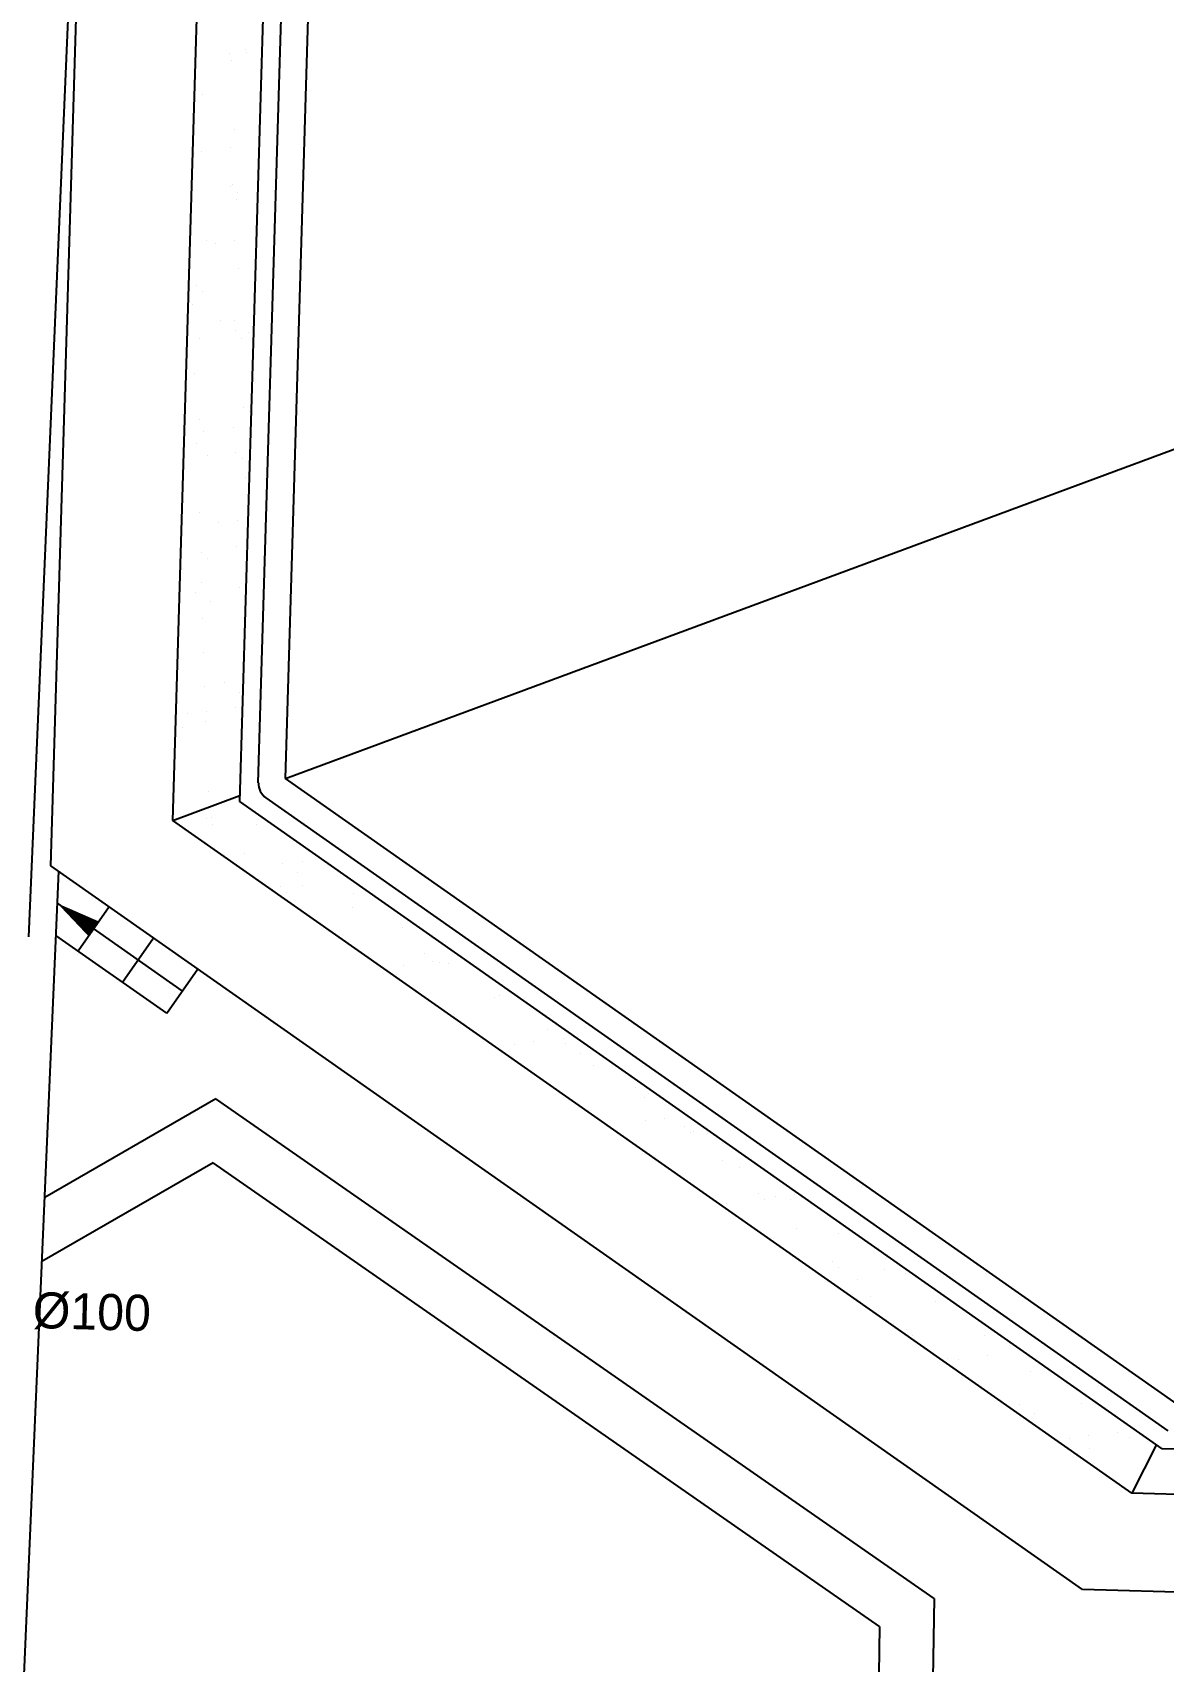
# Model space of a CAD drawing. Extents: x 1037 to 14540, y 1034 to 18285.
# Drawn here: x 6779 to 7406, y 2318 to 3221 of the extents above; entities that cross this region are included whole.
import ezdxf

# ---------------------------------------------------------------- set-up
doc = ezdxf.new("R2010")
doc.units = 0
doc.header["$LTSCALE"] = 100
doc.header["$MEASUREMENT"] = 0
doc.layers.get('0').update_dxf_attribs({"color": 240, "linetype": 'CONTINUOUS'})
for name, color, linetype in [('proiezioni', 252, 'CONTINUOUS'), ('retini copertura', 32, 'CONTINUOUS'), ('testi di progetto', 7, 'CONTINUOUS')]:
    doc.layers.add(name, color=color, linetype=linetype)
doc.styles.add('GREEKS', font='greeks')

# ---------------------------------------------------------------- blocks, each defined once
blk = doc.blocks.new('*X1857')
at = {"color": 0}
for p, q in [((15.4874, 32.0762), (15.4874, 32.0762)), ((15.5751, 32.1), (15.5751, 32.1)), ((15.5801, 32.0853), (15.5801, 32.0853)), ((15.3085, 32.0495), (15.3085, 32.0495)), ((15.5014, 32.0413), (15.5014, 32.0413)), ((15.6595, 32.0463), (15.6595, 32.0463)), ((15.3403, 31.8518), (15.3403, 31.8518)), ((15.514, 31.6559), (15.514, 31.6559)), ((15.2961, 31.525), (15.2961, 31.525)), ((15.3303, 31.5346), (15.3303, 31.5346)), ((15.4929, 31.556), (15.4929, 31.556)), ((15.4952, 31.3426), (15.4952, 31.3426)), ((15.5018, 31.3509), (15.5018, 31.3509)), ((15.5266, 31.2706), (15.5266, 31.2706)), ((15.532, 31.3089), (15.532, 31.3089)), ((15.2754, 31.0973), (15.2754, 31.0973)), ((15.3597, 31.0435), (15.3597, 31.0435)), ((15.4106, 31.0273), (15.4106, 31.0273)), ((15.5147, 31.041), (15.5147, 31.041)), ((15.5392, 30.8852), (15.5392, 30.8852)), ((15.3039, 30.7915), (15.3039, 30.7915)), ((15.3407, 30.7577), (15.3407, 30.7577)), ((15.2814, 30.6873), (15.2814, 30.6873)), ((15.4369, 30.5965), (15.4369, 30.5965)), ((15.5147, 30.5983), (15.5147, 30.5983)), ((15.5212, 30.5427), (15.5212, 30.5427)), ((15.595, 30.5338), (15.595, 30.5338)), ((15.3233, 30.498), (15.3233, 30.498)), ((15.5518, 30.4998), (15.5518, 30.4998)), ((15.294, 30.302), (15.294, 30.302)), ((15.5644, 30.1145), (15.5644, 30.1145)), ((15.5984, 30.0956), (15.5984, 30.0956)), ((15.3234, 30.0471), (15.3234, 30.0471)), ((15.3451, 29.983), (15.3451, 29.983)), ((15.5077, 30.0045), (15.5077, 30.0045)), ((15.241, 29.9693), (15.241, 29.9693)), ((15.3066, 29.9166), (15.3066, 29.9166)), ((15.3636, 29.8473), (15.3636, 29.8473)), ((15.5225, 29.8647), (15.5225, 29.8647)), ((15.5594, 29.8309), (15.5594, 29.8309)), ((15.577, 29.7291), (15.577, 29.7291)), ((15.3192, 29.5313), (15.3192, 29.5313)), ((15.4254, 29.4758), (15.4254, 29.4758)), ((15.5295, 29.4895), (15.5295, 29.4895)), ((15.5251, 29.3465), (15.5251, 29.3465)), ((15.3312, 29.3135), (15.3312, 29.3135)), ((15.3681, 29.2797), (15.3681, 29.2797)), ((15.2986, 29.0929), (15.2986, 29.0929)), ((15.3318, 29.1459), (15.3318, 29.1459)), ((15.5421, 29.1203), (15.5421, 29.1203)), ((15.383, 29.0391), (15.383, 29.0391)), ((15.3381, 28.9465), (15.3381, 28.9465)), ((15.3444, 28.7605), (15.3444, 28.7605)), ((15.3508, 28.5691), (15.3508, 28.5691)), ((15.4602, 28.592), (15.4602, 28.592)), ((15.5445, 28.5383), (15.5445, 28.5383)), ((15.5225, 28.4529), (15.5225, 28.4529)), ((15.2558, 28.4178), (15.2558, 28.4178)), ((15.357, 28.3752), (15.357, 28.3752)), ((15.3599, 28.4315), (15.3599, 28.4315)), ((15.5498, 28.3867), (15.5498, 28.3867)), ((15.2253, 28.3437), (15.2253, 28.3437)), ((15.3696, 27.9898), (15.3696, 27.9898)), ((15.4402, 27.9243), (15.4402, 27.9243)), ((15.5443, 27.938), (15.5443, 27.938)), ((15.3585, 27.8356), (15.3585, 27.8356)), ((15.3868, 27.8429), (15.3868, 27.8429)), ((15.3954, 27.8018), (15.3954, 27.8018)), ((15.64, 27.8023), (15.64, 27.8023)), ((15.5694, 27.6423), (15.5694, 27.6423)), ((15.7832, 27.5904), (15.7832, 27.5904)), ((15.8938, 27.602), (15.8938, 27.602)), ((15.7685, 27.4599), (15.7685, 27.4599)), ((15.8676, 27.5367), (15.8676, 27.5367)), ((15.8913, 27.4658), (15.8913, 27.4658)), ((15.7287, 27.4444), (15.7287, 27.4444)), ((15.8053, 27.4262), (15.8053, 27.4262)), ((16.1761, 27.4236), (16.1761, 27.4236)), ((16.1712, 27.3432), (16.1712, 27.3432)), ((15.9793, 27.2667), (15.9793, 27.2667)), ((16.4466, 27.2361), (16.4466, 27.2361)), ((16.5676, 27.0907), (16.5676, 27.0907)), ((16.3474, 27.008), (16.3474, 27.008)), ((16.4515, 27.0217), (16.4515, 27.0217)), ((16.6141, 27.0431), (16.6141, 27.0431)), ((16.6519, 27.037), (16.6519, 27.037)), ((16.7003, 27.0358), (16.7003, 27.0358)), ((16.9555, 26.8436), (16.9555, 26.8436)), ((16.9827, 26.8574), (16.9827, 26.8574)), ((17.2531, 26.6699), (17.2531, 26.6699)), ((17.0702, 26.5853), (17.0702, 26.5853)), ((17.1743, 26.599), (17.1743, 26.599)), ((17.3369, 26.6205), (17.3369, 26.6205)), ((17.3519, 26.591), (17.3519, 26.591)), ((17.4363, 26.5373), (17.4363, 26.5373)), ((17.5069, 26.4696), (17.5069, 26.4696)), ((17.7399, 26.3439), (17.7399, 26.3439)), ((17.7892, 26.2912), (17.7892, 26.2912)), ((17.8103, 26.3154), (17.8103, 26.3154)), ((17.7929, 26.1627), (17.7929, 26.1627)), ((17.897, 26.1764), (17.897, 26.1764)), ((18.0094, 26.133), (18.0094, 26.133)), ((18.0463, 26.0992), (18.0463, 26.0992)), ((18.0597, 26.1037), (18.0597, 26.1037)), ((18.1363, 26.0913), (18.1363, 26.0913)), ((18.2206, 26.0376), (18.2206, 26.0376)), ((18.2203, 25.9397), (18.2203, 25.9397)), ((18.3134, 25.9034), (18.3134, 25.9034)), ((18.4193, 25.7573), (18.4193, 25.7573)), ((18.5157, 25.74), (18.5157, 25.74)), ((18.6198, 25.7537), (18.6198, 25.7537)), ((18.244, 25.7042), (18.244, 25.7042)), ((18.4562, 25.7235), (18.4562, 25.7235)), ((18.5958, 25.725), (18.5958, 25.725)), ((18.6302, 25.5641), (18.6302, 25.5641)), ((18.8662, 25.5375), (18.8662, 25.5375)), ((18.8292, 25.3817), (18.8292, 25.3817)), ((18.8661, 25.3479), (18.8661, 25.3479)), ((18.9668, 25.2815), (18.9668, 25.2815)), ((19.12, 25.3372), (19.12, 25.3372)), ((19.2384, 25.3173), (19.2384, 25.3173)), ((19.0401, 25.1885), (19.0401, 25.1885)), ((19.4023, 25.1588), (19.4023, 25.1588)), ((19.0822, 25.0908), (19.0822, 25.0908)), ((19.1665, 25.0371), (19.1665, 25.0371)), ((19.2392, 25.0061), (19.2392, 25.0061)), ((19.276, 24.9723), (19.276, 24.9723)), ((19.6728, 24.9713), (19.6728, 24.9713)), ((19.4701, 24.8437), (19.4701, 24.8437)), ((19.5269, 24.8375), (19.5269, 24.8375)), ((19.6895, 24.8589), (19.6895, 24.8589)), ((19.9266, 24.771), (19.9266, 24.771)), ((19.8665, 24.5911), (19.8665, 24.5911)), ((20.2089, 24.5926), (20.2089, 24.5926)), ((19.9509, 24.5374), (19.9509, 24.5374)), ((20.1456, 24.4011), (20.1456, 24.4011)), ((20.2497, 24.4148), (20.2497, 24.4148)), ((20.4123, 24.4362), (20.4123, 24.4362)), ((20.4793, 24.405), (20.4793, 24.405)), ((20.2545, 24.344), (20.2545, 24.344))]:
    blk.add_line(p, q, dxfattribs=at)

msp = doc.modelspace()

# ---------------------------------------------------------------- linework, layer by layer
at = {"layer": 'proiezioni'}
for p, q in [((6776.95, 2719.53), (6833.01, 4025.82)), ((6789.11, 2758.91), (6812.01, 3526.4)), ((6856.81, 2784.01), (6878.1, 3497.31)), ((6893.87, 2794.43), (6914.46, 3484.7)), ((6904.18, 2804.91), (6924.14, 3473.62)), ((6919.26, 2807.16), (6939.05, 3470.48)), ((6919.26, 2807.16), (7471.96, 3012.05)), ((7413.57, 2460.45), (6919.26, 2807.16)), ((6856.81, 2784.01), (6893.97, 2797.78)), ((7405.35, 2435.69), (6893.87, 2794.43)), ((7408.64, 2445.59), (6908.44, 2796.43)), ((7388.37, 2411.18), (6856.81, 2784.01)), ((6770.95, 2229.9), (6793.52, 2755.82)), ((7361.05, 2357.76), (6789.11, 2758.91)), ((6862.01, 2689.46), (6792.76, 2738.04)), ((6804.27, 2711.64), (6821.5, 2736.2)), ((6853.4, 2677.18), (6791.99, 2720.25)), ((6828.83, 2694.41), (6846.06, 2718.97)), ((6853.4, 2677.18), (6870.62, 2701.74)), ((6880.71, 2629.59), (6785.76, 2574.99)), ((7278.87, 2352.63), (6880.71, 2629.59)), ((6879.18, 2594.11), (6784.24, 2539.51)), ((7248.6, 2337.14), (6879.18, 2594.11)), ((7402.08, 2437.98), (7388.37, 2411.18)), ((8049.62, 2416.46), (7405.35, 2435.69)), ((8065.1, 2390.99), (7388.37, 2411.18)), ((8089.18, 2336.04), (7361.05, 2357.76)), ((7278.87, 2352.63), (7276.42, 2210.38)), ((7248.6, 2337.14), (7246.42, 2210.89))]:
    msp.add_line(p, q, dxfattribs=at)
msp.add_lwpolyline([(6792.76, 2738.04, 0, 10, 0), (6812.89, 2723.92, 10, 10, 0)], format="xyseb", dxfattribs=at)
msp.add_arc((6914.18, 2804.61), 10, 178.29084, 234.95477, dxfattribs=at)

# ---------------------------------------------------------------- block references
at = {"layer": 'retini copertura', "xscale": 100, "yscale": 100, "zscale": 100}
msp.add_blockref('*X1857', (5339.41, 1.3), dxfattribs=at)

# ---------------------------------------------------------------- texts
at = {"layer": 'testi di progetto', "style": 'GREEKS'}
msp.add_text('%%C100', height=20, rotation=358.45036, dxfattribs=at).set_placement((6778.94, 2502.65))

doc.saveas('drawing.dxf')
